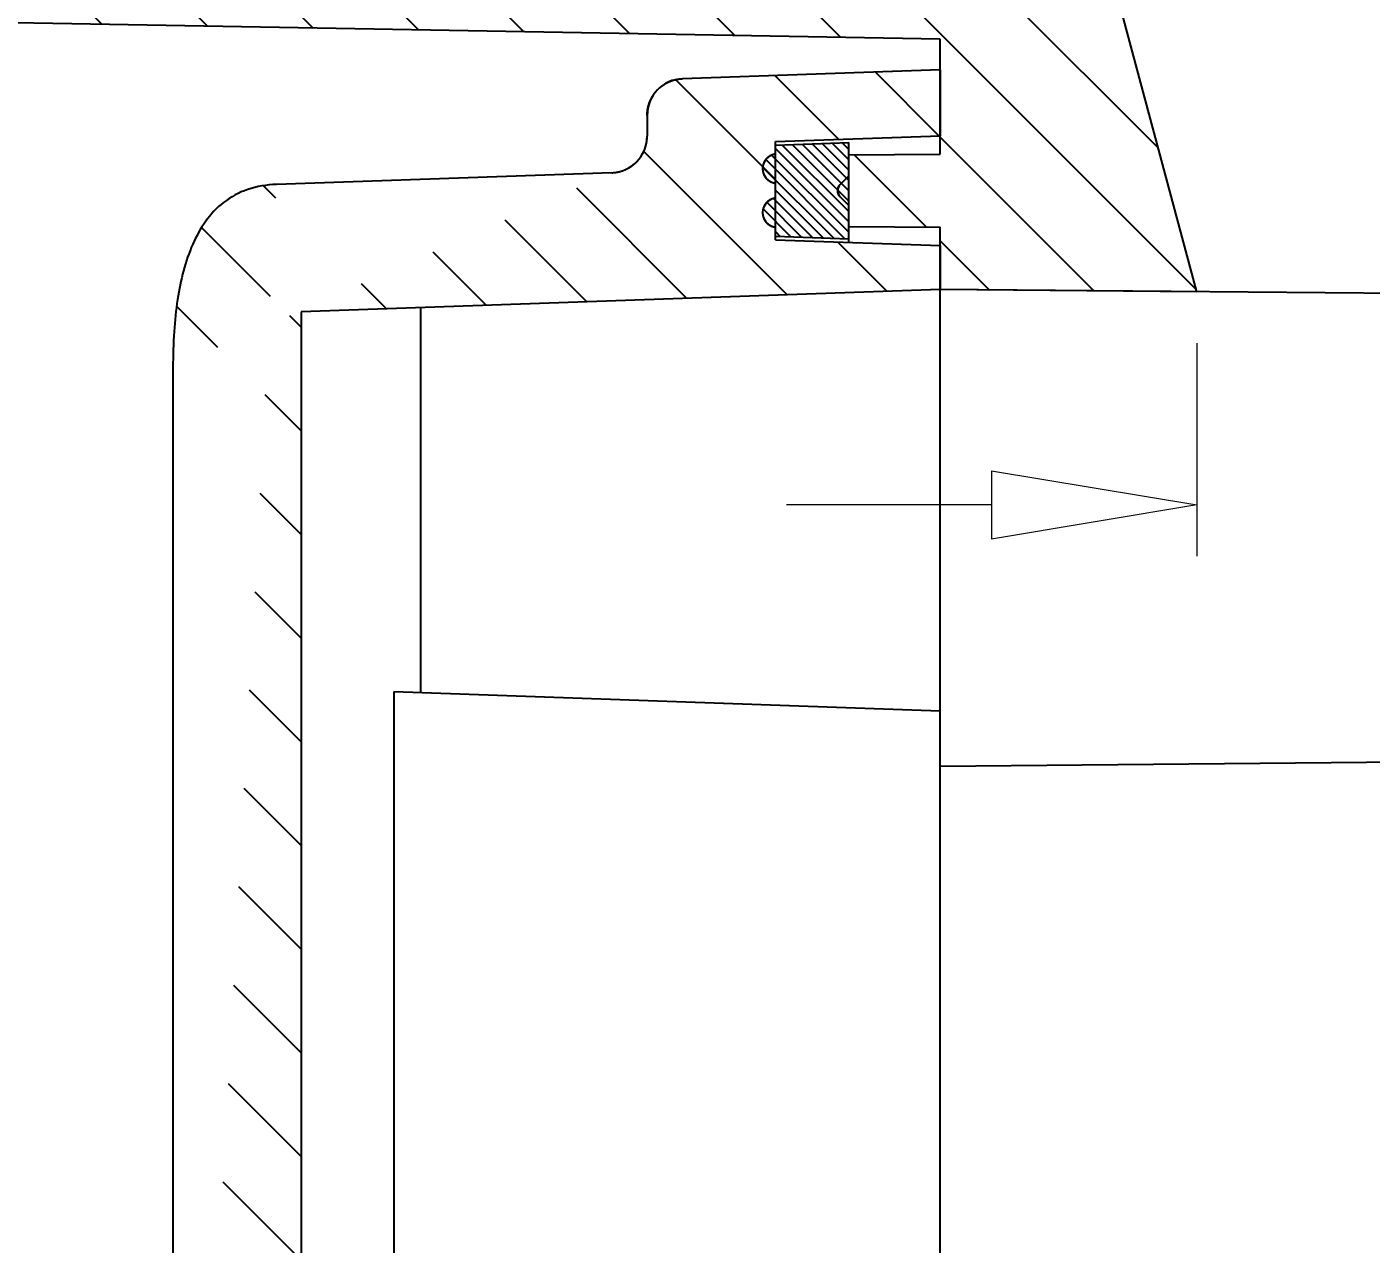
# Model space of a CAD drawing. Header units: millimetres. Extents: x -1995 to -555, y 489 to 1011.
# Drawn here: x -1620.48 to -1583.79, y 797.22 to 830.43 of the extents above; entities that cross this region are included whole.
import ezdxf

# ---------------------------------------------------------------- set-up
doc = ezdxf.new("R2010")
doc.units = ezdxf.units.MM
doc.layers.add('dim', color=82, linetype='Continuous', lineweight=9)
doc.styles.add('ROMAND', font='romand.shx', dxfattribs={"width": 0.75, "bigfont": 'gbcbig.shx'})
doc.dimstyles.new('YanXiu', dxfattribs={"dimtxt": 2.5, "dimasz": 2.2, "dimexe": 1, "dimexo": 0, "dimgap": 0.66, "dimtad": 0, "dimzin": 1, "dimdsep": 46, "dimtxsty": 'ROMAND', "dimblk": 'CLOSEDBLANK', "dimcen": 0, "dimclrd": 3, "dimclre": 3, "dimclrt": 7, "dimazin": 0, "dimtfac": 1, "dimtofl": 0, "dimtmove": 0, "dimatfit": 3, "dimldrblk": 'CLOSEDBLANK', "dimfxl": 1, "dimlwd": 5, "dimlwe": 5, "dimarcsym": 0})

# ---------------------------------------------------------------- blocks, each defined once
blk = doc.blocks.new('_ClosedBlank')
at = {"color": 0, "linetype": 'ByBlock', "lineweight": -2}
for p, q in [((-1, 0.1666666666666667), (0, 0)), ((-1, 0.1666666666666667), (-1, -0.1666666666666667)), ((0, 0), (-1, -0.1666666666666667))]:
    blk.add_line(p, q, dxfattribs=at)
blk = doc.blocks.new('*D169')
at = {"layer": 'Defpoints', "color": 0}
for p in [(-1588.54546610011, 823.2040905539466), (-1555.546722639011, 822.9161148824465), (-1588.54546610011, 817.3905359960786)]:
    blk.add_point(p, dxfattribs=at)
at = {"layer": 'dim', "color": 3, "lineweight": 5}
for p, q in [((-1588.54546610011, 821.8047905539465), (-1588.54546610011, 815.9912359960786)), ((-1555.546722639011, 821.5168148824465), (-1555.546722639011, 815.9912359960786)), ((-1594.14546610011, 817.3905359960786), (-1599.74546610011, 817.3905359960786)), ((-1549.946722639011, 817.3905359960786), (-1544.346722639011, 817.3905359960786))]:
    blk.add_line(p, q, dxfattribs=at)
at = {"layer": 'dim', "color": 3, "lineweight": 5, "xscale": 5.600000000000001, "yscale": 5.600000000000001, "zscale": 5.600000000000001}
blk.add_blockref('_ClosedBlank', (-1588.54546610011, 817.3905359960786), dxfattribs=at)
at = {"layer": 'dim', "color": 3, "lineweight": 5, "xscale": 5.600000000000001, "yscale": 5.600000000000001, "zscale": 5.600000000000001, "rotation": 180}
blk.add_blockref('_ClosedBlank', (-1555.546722639011, 817.3905359960786), dxfattribs=at)
at = {"layer": 'dim', "color": 7, "insert": (-1572.046094369561, 817.3905359960786), "char_height": 7, "attachment_point": 5, "style": 'ROMAND'}
blk.add_mtext('33.00', dxfattribs=at)

msp = doc.modelspace()

# ---------------------------------------------------------------- hatches: boundary and pattern name
at = {"linetype": 'Continuous'}
h = msp.add_hatch(dxfattribs=at)
h.set_pattern_fill('DEFAULT__12', color=2, scale=2, angle=-45, style=0, pattern_type=0)
h.set_pattern_definition([(315, (-2091.370590549211, 585.0238742783465), (1.4142135624, 1.4142135624), [])])
edge = h.paths.add_edge_path()
edge.add_line((-1551.546722639011, 765.7651895941466), (-1551.546722639011, 862.5651895941465))
edge.add_line((-1551.546722639011, 765.7651895941466), (-1558.336066806412, 765.7651895941466))
edge.add_spline(control_points=[(-1558.33606680641, 765.7651895941466), (-1559.02932112811, 765.7651895941465), (-1559.523785084411, 766.2510979707465), (-1559.535884040611, 766.9442467064466)], knot_values=[0, 0, 0, 0, 1, 1, 1, 1], weights=[1, 0.8088336328, 0.8088336328, 1], degree=3, periodic=0)
edge.add_line((-1559.535884040611, 766.9442467064466), (-1559.546722639011, 767.5651895941467))
edge.add_line((-1559.546722639011, 767.5651895941465), (-1564.046722639011, 767.5651895941465))
edge.add_line((-1564.046722639011, 770.2651895941466), (-1564.046722639011, 767.5651895941467))
edge.add_line((-1564.046722639011, 770.2651895941466), (-1564.546722639011, 770.2651895941466))
edge.add_line((-1564.546722639011, 770.2651895941466), (-1566.046722639011, 768.7651895941466))
edge.add_line((-1566.046722639011, 768.7651895941466), (-1581.046722639011, 768.7651895941466))
edge.add_line((-1582.546722639011, 770.2651895941466), (-1581.046722639011, 768.7651895941466))
edge.add_line((-1582.546722639011, 770.2651895941466), (-1583.046722639011, 770.2651895941466))
edge.add_line((-1583.046722639011, 770.2651895941466), (-1583.046722639011, 767.5651895941467))
edge.add_line((-1583.046722639011, 767.5651895941465), (-1587.546722639011, 767.5651895941465))
edge.add_line((-1587.573209869311, 766.0477371876466), (-1587.546722639011, 767.5651895941467))
edge.add_spline(control_points=[(-1587.573209869311, 766.0477371876466), (-1587.58329233281, 765.4701132412465), (-1587.995345629711, 765.0651895941464), (-1588.573057564411, 765.0651895941465)], knot_values=[0, 0, 0, 0, 1, 1, 1, 1], weights=[1, 0.8088336328, 0.8088336328, 1], degree=3, periodic=0)
edge.add_line((-1588.573057564411, 765.0651895941465), (-1595.546722639011, 765.0651895941465))
edge.add_line((-1595.546722639011, 765.0651895941465), (-1595.546722639011, 767.3651895941466))
edge.add_line((-1598.046722639011, 767.3870067636466), (-1595.546722639011, 767.3651895941466))
edge.add_line((-1598.046722639011, 767.3870067636466), (-1598.046722639011, 767.9616517085466))
edge.add_line((-1598.27349933431, 768.1884284038466), (-1598.046722639009, 767.9616517085466))
edge.add_spline(control_points=[(-1598.27349933431, 768.5419817944465), (-1598.377052724909, 768.4384284038462), (-1598.377052724909, 768.2919817944464), (-1598.27349933431, 768.1884284038466)], knot_values=[0, 0, 0, 0, 1, 1, 1, 1], weights=[1, 0.8047378541, 0.8047378541, 1], degree=3, periodic=0)
edge.add_line((-1598.046722639011, 768.7687584897466), (-1598.27349933431, 768.5419817944465))
edge.add_line((-1598.046722639011, 768.7687584897466), (-1598.046722639011, 769.3433724246465))
edge.add_line((-1598.046722639011, 769.3433724246465), (-1595.546722639011, 769.3651895941466))
edge.add_line((-1595.546722639011, 769.3651895941466), (-1595.546722639011, 771.0651895941467))
edge.add_line((-1555.546722639011, 771.4142643057465), (-1595.546722639011, 771.0651895941465))
edge.add_line((-1555.546722639011, 771.4142643057465), (-1555.546722639011, 862.5651895941465))
edge.add_line((-1551.546722639011, 862.5651895941465), (-1555.546722639011, 862.5651895941465))
edge = h.paths.add_edge_path()
edge.add_line((-1633.546722639011, 830.7651895941466), (-1633.546722639011, 833.0651895941467))
edge.add_line((-1636.046722639011, 833.0870067636465), (-1633.546722639011, 833.0651895941464))
edge.add_line((-1636.046722639011, 833.0870067636465), (-1636.046722639011, 833.6651895941466))
edge.add_line((-1636.046722639011, 833.6651895941466), (-1636.276011960911, 833.8944789160465))
edge.add_spline(control_points=[(-1636.276011960911, 833.8944789160465), (-1636.376011960912, 833.994478916046), (-1636.376011960912, 834.1359002722463), (-1636.276011960911, 834.2359002722466)], knot_values=[0, 0, 0, 0, 1, 1, 1, 1], weights=[1, 0.8047378541, 0.8047378541, 1], degree=3, periodic=0)
edge.add_line((-1636.276011960911, 834.2359002722466), (-1636.046722639011, 834.4651895941465))
edge.add_line((-1636.046722639011, 834.4651895941465), (-1636.046722639011, 835.0433724246466))
edge.add_line((-1591.821207167811, 835.4293226511465), (-1636.046722639011, 835.0433724246466))
edge.add_line((-1588.54546610011, 823.2040905539466), (-1591.821207167811, 835.4293226511465))
edge.add_line((-1588.54546610011, 823.2040905539466), (-1595.546722639011, 823.2651895941466))
edge.add_line((-1595.546722639011, 823.2651895941466), (-1595.546722639011, 824.9651895941466))
edge.add_line((-1598.046722639011, 824.9870067636466), (-1595.546722639011, 824.9651895941466))
edge.add_line((-1598.046722639011, 824.9870067636466), (-1598.046722639011, 825.5616206985466))
edge.add_line((-1598.046722639011, 825.5616206985466), (-1598.27349933431, 825.7883973938466))
edge.add_spline(control_points=[(-1598.27349933431, 825.7883973938466), (-1598.377052724909, 825.8919507844465), (-1598.377052724909, 826.0383973938464), (-1598.27349933431, 826.1419507844465)], knot_values=[0, 0, 0, 0, 1, 1, 1, 1], weights=[1, 0.8047378541, 0.8047378541, 1], degree=3, periodic=0)
edge.add_line((-1598.27349933431, 826.1419507844465), (-1598.046722639009, 826.3687274797466))
edge.add_line((-1598.046722639011, 826.3687274797466), (-1598.046722639011, 826.9433724246466))
edge.add_line((-1598.046722639011, 826.9433724246466), (-1595.546722639011, 826.9651895941465))
edge.add_line((-1595.546722639011, 826.9651895941465), (-1595.546722639011, 830.1018971268466))
edge.add_line((-1595.546722639011, 830.1018971268466), (-1633.546722639011, 830.7651895941465))
edge = h.paths.add_edge_path()
edge.add_line((-1551.546722639011, 862.5651895941465), (-1555.546722639011, 862.5651895941465))
edge.add_line((-1551.546722639011, 862.5651895941465), (-1555.546722639011, 862.5651895941465))
edge = h.paths.add_edge_path()
edge.add_line((-1551.546722639011, 957.5651895941465), (-1551.546722639011, 933.1651895941466))
edge.add_line((-1551.546722639011, 933.1651895941466), (-1551.046722639011, 933.1651895941466))
edge.add_line((-1549.546722639011, 930.5671133827466), (-1551.046722639011, 933.1651895941466))
edge.add_line((-1549.546722639011, 929.3651895941466), (-1549.546722639011, 930.5671133827466))
edge.add_line((-1551.546722639011, 929.3651895941466), (-1549.546722639011, 929.3651895941466))
edge.add_line((-1551.546722639011, 929.3651895941466), (-1551.546722639011, 862.5651895941467))
edge.add_line((-1551.546722639011, 862.5651895941465), (-1555.546722639011, 862.5651895941465))
edge.add_line((-1555.546722639011, 890.3959273598466), (-1555.546722639011, 862.5651895941467))
edge.add_line((-1555.546722639011, 890.3959273598466), (-1563.546722639011, 890.8151895941467))
edge.add_line((-1563.546722639011, 893.3151895941465), (-1563.546722639011, 890.8151895941465))
edge.add_line((-1554.546722639011, 893.3937314042466), (-1563.546722639011, 893.3151895941467))
edge.add_line((-1554.546722639011, 895.7366477840466), (-1554.546722639011, 893.3937314042466))
edge.add_line((-1554.546722639011, 895.7366477840466), (-1563.546722639011, 895.8151895941465))
edge.add_line((-1563.546722639011, 898.3151895941465), (-1563.546722639011, 895.8151895941465))
edge.add_line((-1555.546722639011, 898.7344518283467), (-1563.546722639011, 898.3151895941467))
edge.add_line((-1555.546722639011, 940.3959273598466), (-1555.546722639011, 898.7344518283467))
edge.add_line((-1555.546722639011, 940.3959273598466), (-1563.546722639011, 940.8151895941467))
edge.add_line((-1563.546722639011, 943.3151895941465), (-1563.546722639011, 940.8151895941465))
edge.add_line((-1554.546722639011, 943.3937314042466), (-1563.546722639011, 943.3151895941467))
edge.add_line((-1554.546722639011, 945.7366477840466), (-1554.546722639011, 943.3937314042466))
edge.add_line((-1554.546722639011, 945.7366477840466), (-1563.546722639011, 945.8151895941465))
edge.add_line((-1563.546722639011, 948.3151895941465), (-1563.546722639011, 945.8151895941465))
edge.add_line((-1555.546722639011, 948.7344518283466), (-1563.546722639011, 948.3151895941465))
edge.add_line((-1555.546722639011, 953.3844939064466), (-1555.546722639011, 948.7344518283464))
edge.add_line((-1555.546722639011, 953.3844939064466), (-1633.546722639011, 954.0651895941464))
edge.add_line((-1633.546722639011, 955.7651895941466), (-1633.546722639011, 954.0651895941465))
edge.add_line((-1636.046722639011, 955.7870067636466), (-1633.546722639011, 955.7651895941466))
edge.add_line((-1636.046722639011, 956.3651895941466), (-1636.046722639011, 955.7870067636466))
edge.add_line((-1636.276011960911, 956.5944789160466), (-1636.046722639011, 956.3651895941466))
edge.add_spline(control_points=[(-1636.276011960911, 956.9359002722465), (-1636.376011960912, 956.8359002722465), (-1636.376011960912, 956.694478916046), (-1636.276011960911, 956.5944789160466)], knot_values=[0, 0, 0, 0, 1, 1, 1, 1], weights=[1, 0.8047378541, 0.8047378541, 1], degree=3, periodic=0)
edge.add_line((-1636.046722639011, 957.1651895941466), (-1636.276011960911, 956.9359002722465))
edge.add_line((-1636.046722639011, 957.7433724246466), (-1636.046722639011, 957.1651895941466))
edge.add_line((-1636.046722639011, 957.7433724246466), (-1633.546722639011, 957.7651895941466))
edge.add_line((-1633.546722639011, 960.0651895941465), (-1633.546722639011, 957.7651895941466))
edge.add_line((-1633.546722639011, 960.0651895941465), (-1626.573057564411, 960.0651895941465))
edge.add_spline(control_points=[(-1625.573209869311, 959.0826420005466), (-1625.58329233281, 959.6602659469464), (-1625.995345629711, 960.0651895941465), (-1626.573057564411, 960.0651895941465)], knot_values=[0, 0, 0, 0, 1, 1, 1, 1], weights=[1, 0.8088336328, 0.8088336328, 1], degree=3, periodic=0)
edge.add_line((-1625.573209869311, 959.0826420005466), (-1625.546722639011, 957.5651895941465))
edge.add_line((-1551.546722639011, 957.5651895941465), (-1625.546722639011, 957.5651895941465))
h = msp.add_hatch(dxfattribs=at)
h.set_pattern_fill('DEFAULT__13', color=2, scale=2, angle=135, style=0, pattern_type=0)
h.set_pattern_definition([(135, (-2094.19901767401, 582.1954471535466), (-1.4142135624, -1.4142135624), [])])
edge = h.paths.add_edge_path()
edge.add_line((-1595.546722639011, 829.2651895941466), (-1595.546722639011, 827.4652086333466))
edge.add_line((-1600.046722639011, 827.3080651706466), (-1595.546722639011, 827.4652086333466))
edge.add_line((-1600.046722639011, 824.6223140176465), (-1600.046722639011, 827.3080651706466))
edge.add_line((-1600.046722639011, 824.6223140176465), (-1595.546722639011, 824.4651705549466))
edge.add_line((-1595.546722639011, 824.4651705549466), (-1595.546722639011, 823.2651895941465))
edge.add_line((-1595.546722639011, 823.2651895941466), (-1612.99066408091, 822.6560337360465))
edge.add_line((-1612.99066408091, 822.6560337360465), (-1612.99066408091, 771.6743454522466))
edge.add_line((-1595.546722639011, 771.0651895941465), (-1612.99066408091, 771.6743454522466))
edge.add_line((-1595.546722639011, 771.0651895941465), (-1595.546722639011, 769.8652086333466))
edge.add_line((-1600.046722639011, 769.7080651706466), (-1595.546722639011, 769.8652086333466))
edge.add_line((-1600.046722639011, 767.0223140176465), (-1600.046722639011, 769.7080651706466))
edge.add_line((-1600.046722639011, 767.0223140176465), (-1595.546722639011, 766.8651705549465))
edge.add_line((-1595.546722639011, 766.8651705549466), (-1595.546722639011, 765.0651895941467))
edge.add_line((-1595.546722639011, 765.0651895941465), (-1602.581622135712, 765.3108536978466))
edge.add_spline(control_points=[(-1603.546722639011, 766.3102445248466), (-1603.546722639011, 765.7405441261467), (-1603.150975488411, 765.330735955047), (-1602.58162213571, 765.3108536978466)], knot_values=[0, 0, 0, 0, 1, 1, 1, 1], weights=[1, 0.8128932002, 0.8128932002, 1], degree=3, periodic=0)
edge.add_line((-1603.546722639011, 766.8767335702466), (-1603.546722639011, 766.3102445248467))
edge.add_spline(control_points=[(-1604.51182314231, 767.8761243972466), (-1603.942469789611, 767.856242140047), (-1603.546722639011, 767.446433968947), (-1603.546722639011, 766.8767335702466)], knot_values=[0, 0, 0, 0, 1, 1, 1, 1], weights=[1, 0.8128932002, 0.8128932002, 1], degree=3, periodic=0)
edge.add_line((-1604.51182314231, 767.8761243972466), (-1613.66517431261, 768.1957664635465))
edge.add_spline(control_points=[(-1616.49077279951, 773.1927272861466), (-1616.49077279951, 772.8473786716465), (-1616.469617390211, 772.1917019398466), (-1616.37524834741, 771.3208195270465), (-1616.21598362301, 770.5398562157466), (-1615.96875468971, 769.8131520731466), (-1615.618879736211, 769.1832205449466), (-1615.138238724811, 768.6615546255466), (-1614.46927564111, 768.2950768618466), (-1613.948502650811, 768.2056605071466), (-1613.66517431261, 768.1957664635465)], knot_values=[0, 0, 0, 0, 0.125, 0.25, 0.375, 0.5, 0.625, 0.75, 0.875, 1, 1, 1, 1], degree=3, periodic=0)
edge.add_line((-1616.49077609271, 821.1376518842466), (-1616.49077609271, 773.1927272861466))
edge.add_spline(control_points=[(-1613.665174785611, 826.1346127082466), (-1613.94850874541, 826.1247184683466), (-1614.469290114111, 826.0352987582465), (-1615.13825589221, 825.6688119581465), (-1615.61889428481, 825.1471386962465), (-1615.96876371181, 824.5172065682466), (-1616.21598862781, 823.7905051529466), (-1616.375251015611, 823.0095440746466), (-1616.469618233511, 822.1386684277466), (-1616.490773273811, 821.4829972775466), (-1616.490773273811, 821.1376518842466)], knot_values=[0, 0, 0, 0, 0.125, 0.25, 0.375, 0.5, 0.625, 0.75, 0.875, 1, 1, 1, 1], degree=3, periodic=0)
edge.add_line((-1604.51182314231, 826.4542547910465), (-1613.665174785611, 826.1346127082466))
edge.add_spline(control_points=[(-1604.51182314231, 826.4542547910465), (-1603.942469789611, 826.4741370482466), (-1603.546722639011, 826.8839452193466), (-1603.546722639011, 827.4536456180466)], knot_values=[0, 0, 0, 0, 1, 1, 1, 1], weights=[1, 0.8128932002, 0.8128932002, 1], degree=3, periodic=0)
edge.add_line((-1603.546722639011, 828.0201346633467), (-1603.546722639011, 827.4536456180467))
edge.add_spline(control_points=[(-1603.546722639011, 828.0201346633467), (-1603.546722639011, 828.5898350621467), (-1603.150975488411, 828.9996432332466), (-1602.58162213571, 829.0195254904465)], knot_values=[0, 0, 0, 0, 1, 1, 1, 1], weights=[1, 0.8128932002, 0.8128932002, 1], degree=3, periodic=0)
edge.add_line((-1595.546722639011, 829.2651895941466), (-1602.581622135712, 829.0195254904465))
h = msp.add_hatch(dxfattribs=at)
h.set_pattern_fill('DEFAULT__10', color=2, scale=0.2, angle=-45, style=0, pattern_type=0)
h.set_pattern_definition([(315, (-2092.643382755411, 583.7510820721466), (0.1414213562, 0.1414213562), [])])
edge = h.paths.add_edge_path()
edge.add_spline(control_points=[(-1600.046722639011, 826.9620522907466), (-1600.67672263901, 826.8826797514463), (-1600.67672263901, 826.2476994368466), (-1600.046722639011, 826.1683268974466)], knot_values=[0, 0, 0, 0, 1, 1, 1, 1], weights=[1, 0.4166666667, 0.4166666667, 1], degree=3, periodic=0)
edge.add_line((-1600.046722639011, 826.9620522907466), (-1600.046722639011, 827.2080042161465))
edge.add_line((-1600.046722639011, 827.2080042161466), (-1598.046722639011, 827.2778457551466))
edge.add_line((-1598.046722639011, 824.6525334330465), (-1598.046722639011, 827.2778457551465))
edge.add_line((-1600.046722639011, 824.7223749720466), (-1598.046722639011, 824.6525334330465))
edge.add_line((-1600.046722639011, 824.7223749720466), (-1600.046722639011, 824.9683268974466))
edge.add_spline(control_points=[(-1600.046722639011, 825.7620522907466), (-1600.67672263901, 825.6826797514462), (-1600.67672263901, 825.0476994368466), (-1600.046722639011, 824.9683268974466)], knot_values=[0, 0, 0, 0, 1, 1, 1, 1], weights=[1, 0.4166666667, 0.4166666667, 1], degree=3, periodic=0)
edge.add_line((-1600.046722639011, 825.7620522907466), (-1600.046722639011, 826.1683268974466))
edge = h.paths.add_edge_path()
edge.add_line((-1598.046722639011, 767.0525334330466), (-1598.046722639011, 769.6778457551466))
edge.add_line((-1600.046722639011, 767.1223749720466), (-1598.046722639011, 767.0525334330466))
edge.add_line((-1600.046722639011, 767.1223749720466), (-1600.046722639011, 767.3683268974467))
edge.add_spline(control_points=[(-1600.046722639011, 767.3683268974467), (-1600.67672263901, 767.4476994368465), (-1600.67672263901, 768.0826797514463), (-1600.046722639011, 768.1620522907466)], knot_values=[0, 0, 0, 0, 1, 1, 1, 1], weights=[1, 0.4166666667, 0.4166666667, 1], degree=3, periodic=0)
edge.add_line((-1600.046722639011, 768.1620522907466), (-1600.046722639011, 768.5683268974466))
edge.add_spline(control_points=[(-1600.046722639011, 768.5683268974466), (-1600.67672263901, 768.6476994368466), (-1600.67672263901, 769.2826797514464), (-1600.046722639011, 769.3620522907465)], knot_values=[0, 0, 0, 0, 1, 1, 1, 1], weights=[1, 0.4166666667, 0.4166666667, 1], degree=3, periodic=0)
edge.add_line((-1600.046722639011, 769.3620522907465), (-1600.046722639011, 769.6080042161466))
edge.add_line((-1600.046722639011, 769.6080042161466), (-1598.046722639011, 769.6778457551466))

# ---------------------------------------------------------------- linework, layer by layer
at = {"color": 7, "linetype": 'Continuous'}
for p, q in [((-1588.54546610011, 823.2040905539466), (-1591.821207167811, 835.4293226511465)), ((-1588.54546610011, 823.2040905539466), (-1591.821207167811, 835.4293226511465)), ((-1595.546722639011, 830.1018971268466), (-1633.546722639011, 830.7651895941466)), ((-1595.546722639011, 830.1018971268466), (-1633.546722639011, 830.7651895941466)), ((-1595.546722639011, 826.9651895941465), (-1595.546722639011, 830.1018971268466)), ((-1595.546722639011, 826.9651895941465), (-1595.546722639011, 830.1018971268466)), ((-1595.546722639011, 829.2651895941466), (-1602.58162213571, 829.0195254904465)), ((-1595.546722639011, 829.2651895941466), (-1602.58162213571, 829.0195254904465)), ((-1595.546722639011, 829.2651895941466), (-1595.546722639011, 827.4652086333466)), ((-1603.546722639011, 828.0201346633467), (-1603.546722639011, 827.4536456180466)), ((-1603.546722639011, 828.0201346633467), (-1603.546722639011, 827.4536456180466)), ((-1600.046722639011, 827.3080651706466), (-1595.546722639011, 827.4652086333466)), ((-1600.046722639011, 827.3080651706466), (-1595.546722639011, 827.4652086333466)), ((-1600.046722639011, 824.6223140176465), (-1600.046722639011, 827.3080651706466)), ((-1600.046722639011, 824.6223140176465), (-1600.046722639011, 827.3080651706466)), ((-1600.046722639011, 827.2080042161466), (-1598.046722639011, 827.2778457551466)), ((-1600.046722639011, 827.2080042161466), (-1598.046722639011, 827.2778457551466)), ((-1600.046722639011, 826.9620522907466), (-1600.046722639011, 827.2080042161466)), ((-1598.046722639011, 824.6525334330465), (-1598.046722639011, 827.2778457551466)), ((-1598.046722639011, 824.5524724786466), (-1598.046722639011, 827.2778457551466)), ((-1598.046722639011, 826.9433724246466), (-1595.546722639011, 826.9651895941465)), ((-1598.046722639011, 826.9433724246466), (-1595.546722639011, 826.9651895941465)), ((-1598.046722639011, 826.3687274797466), (-1598.046722639011, 826.9433724246466)), ((-1604.51182314231, 826.4542547910465), (-1613.665174785611, 826.1346127082466)), ((-1604.51182314231, 826.4542547910465), (-1613.665174785611, 826.1346127082466)), ((-1598.27349933431, 826.1419507844465), (-1598.046722639011, 826.3687274797466)), ((-1598.27349933431, 826.1419507844465), (-1598.046722639011, 826.3687274797466)), ((-1600.046722639011, 825.7620522907466), (-1600.046722639011, 826.1683268974466)), ((-1598.046722639011, 825.5616206985466), (-1598.27349933431, 825.7883973938466)), ((-1598.046722639011, 825.5616206985466), (-1598.27349933431, 825.7883973938466)), ((-1598.046722639011, 824.9870067636466), (-1598.046722639011, 825.5616206985466)), ((-1600.046722639011, 824.7223749720466), (-1600.046722639011, 824.9683268974466)), ((-1598.046722639011, 824.9870067636466), (-1595.546722639011, 824.9651895941465)), ((-1598.046722639011, 824.9870067636466), (-1595.546722639011, 824.9651895941465)), ((-1595.546722639011, 823.2651895941466), (-1595.546722639011, 824.9651895941465)), ((-1595.546722639011, 769.3651895941466), (-1595.546722639011, 824.9651895941465)), ((-1600.046722639011, 824.7223749720466), (-1598.046722639011, 824.6525334330465)), ((-1600.046722639011, 824.7223749720466), (-1598.046722639011, 824.6525334330465)), ((-1600.046722639011, 824.6223140176465), (-1595.546722639011, 824.4651705549466)), ((-1600.046722639011, 824.6223140176465), (-1595.546722639011, 824.4651705549466)), ((-1595.546722639011, 824.4651705549466), (-1595.546722639011, 823.2651895941466)), ((-1595.546722639011, 823.2651895941466), (-1612.99066408091, 822.6560337360465)), ((-1595.546722639011, 823.2651895941466), (-1612.99066408091, 822.6560337360465)), ((-1588.54546610011, 823.2040905539466), (-1595.546722639011, 823.2651895941466)), ((-1555.546722639011, 822.9161148824465), (-1595.546722639011, 823.2651895941466)), ((-1612.99066408091, 822.6560337360465), (-1612.99066408091, 771.6743454522466)), ((-1612.99066408091, 822.6560337360465), (-1612.99066408091, 771.6743454522466)), ((-1609.738134334611, 822.7696145775466), (-1609.738134334611, 812.2607646107466)), ((-1616.49077609271, 821.1376518842466), (-1616.49077609271, 773.1927272861466)), ((-1616.49077609271, 821.1376518842466), (-1616.49077609271, 773.1927272861466)), ((-1595.546722639011, 811.7651895941466), (-1610.46472773701, 812.2861378114466)), ((-1610.46472773701, 812.2861378114466), (-1610.46472773701, 782.0442413768466)), ((-1595.546722639011, 810.2651895941466), (-1563.546722639011, 810.5444493634466))]:
    msp.add_line(p, q, dxfattribs=at)
for centre, radius, start, end in [((-1602.546722639011, 828.0201346633467), 1, 92.00000000000371, 180), ((-1604.546722639011, 827.4536456180466), 1, 272.0000000000038, 0), ((-1599.99672263901, 826.5651895941465), 0.4, 97.18075578145854, 262.8192442185414), ((-1598.09672263901, 825.9651740891466), 0.25, 135.0000000000092, 224.9999999999908), ((-1599.99672263901, 825.3651895941466), 0.4, 97.18075578145854, 262.8192442185414)]:
    msp.add_arc(centre, radius, start, end, dxfattribs=at)
for points, start_tangent, end_tangent in [([(-1603.546722639011, 828.0201346633467), (-1603.54666347651, 828.0310122301465), (-1603.546484966811, 828.0419357624467), (-1603.546185593711, 828.0529035839465), (-1603.545763865511, 828.0639139705465), (-1603.54521831631, 828.0749651511466), (-1603.544547507811, 828.0860553072466), (-1603.54375003051, 828.0971825737465), (-1603.542824506111, 828.1083450391466), (-1603.541769588011, 828.1195407457466), (-1603.540583964011, 828.1307676904466), (-1603.53926635711, 828.1420238250466), (-1603.537815527509, 828.1533070570466), (-1603.53623027421, 828.1646152498465), (-1603.53450943661, 828.1759462241466), (-1603.532651896011, 828.1872977581465), (-1603.530656577111, 828.1986675887465), (-1603.52852245001, 828.2100534121465), (-1603.52624853131, 828.2214528850466), (-1603.52383388581, 828.2328636256466), (-1603.521277628211, 828.2442832146465), (-1603.518578924311, 828.2557091966465), (-1603.51573699271, 828.2671390809465), (-1603.51275110611, 828.2785703433466), (-1603.50962059291, 828.2900004271465), (-1603.506344838111, 828.3014267444465), (-1603.502923285511, 828.3128466783467), (-1603.49935543781, 828.3242575835466), (-1603.495640859211, 828.3356567884466), (-1603.49177917531, 828.3470415970465), (-1603.48777007511, 828.3584092899466), (-1603.483613312011, 828.3697571266466), (-1603.47930870441, 828.3810823473466), (-1603.47485613711, 828.3923821746466), (-1603.470255562111, 828.4036538154465), (-1603.46550699931, 828.4148944629466), (-1603.460610537511, 828.4261012987465), (-1603.45556633501, 828.4372714949466), (-1603.450374620411, 828.4484022159465), (-1603.445035692811, 828.4594906208466), (-1603.439549922909, 828.4705338654466), (-1603.43391775261, 828.4815291045466), (-1603.42813969631, 828.4924734942466), (-1603.422216340311, 828.5033641936466), (-1603.41614834361, 828.5141983680466), (-1603.40993643751, 828.5249731901465), (-1603.403581426011, 828.5356858432466), (-1603.397084185611, 828.5463335231466), (-1603.39044566511, 828.5569134402466), (-1603.38366688521, 828.5674228222466), (-1603.376748938511, 828.5778589162466), (-1603.369692988811, 828.5882189910466), (-1603.36250027081, 828.5985003396465), (-1603.355172089211, 828.6087002811466), (-1603.347709818509, 828.6188161632466), (-1603.340114901511, 828.6288453645466), (-1603.33238884931, 828.6387852965465), (-1603.32453323971, 828.6486334059466), (-1603.316549716311, 828.6583871769466), (-1603.308439987611, 828.6680441330466), (-1603.300205825711, 828.6776018392466), (-1603.291849064911, 828.6870579043466), (-1603.283371600711, 828.6964099824465), (-1603.274775387911, 828.7056557752466), (-1603.266062439311, 828.7147930338466), (-1603.257234824409, 828.7238195604466), (-1603.248294667411, 828.7327332102466), (-1603.23924414561, 828.7415318929466), (-1603.230085487709, 828.7502135749467), (-1603.220820971811, 828.7587762799466), (-1603.211452923911, 828.7672180913466), (-1603.20198371561, 828.7755371530466), (-1603.19241576221, 828.7837316713466), (-1603.182751520711, 828.7917999157465), (-1603.17299348771, 828.7997402200466), (-1603.16314419741, 828.8075509842466), (-1603.15320621931, 828.8152306744465), (-1603.14318215611, 828.8227778247466), (-1603.133074641411, 828.8301910375466), (-1603.12288633761, 828.8374689844466), (-1603.11261993371, 828.8446104070466), (-1603.10227814261, 828.8516141173466), (-1603.091863699511, 828.8584789984466), (-1603.08137935891, 828.8652040048465), (-1603.07082789291, 828.8717881626466), (-1603.06021208851, 828.8782305702466), (-1603.04953474541, 828.8845303977466), (-1603.038798674111, 828.8906868879466), (-1603.028006692911, 828.8966993555466), (-1603.01716162611, 828.9025671873466), (-1603.00626630181, 828.9082898423466), (-1602.99532354961, 828.9138668508466), (-1602.98433619811, 828.9192978147466), (-1602.97330707331, 828.9245824067466), (-1602.96223899571, 828.9297203697465), (-1602.951134779111, 828.9347115168466), (-1602.939997227711, 828.9395557300465), (-1602.92882913471, 828.9442529599467), (-1602.91763327971, 828.9488032246466), (-1602.906412427211, 828.9532066092465), (-1602.89516932481, 828.9574632648466), (-1602.883906700909, 828.9615734072465), (-1602.872627263011, 828.9655373162466), (-1602.861333696311, 828.9693553345465), (-1602.85002866171, 828.9730278665465), (-1602.838714794309, 828.9765553769465), (-1602.82739470141, 828.9799383898466), (-1602.816070961811, 828.9831774874466), (-1602.80474612371, 828.9862733083467), (-1602.79342270321, 828.9892265466466), (-1602.782103183711, 828.9920379503466), (-1602.770790013611, 828.9947083197466), (-1602.759485606211, 828.9972385062465), (-1602.74819233741, 828.9996294110465), (-1602.736912545711, 829.0018819829465), (-1602.72564853021, 829.0039972175466), (-1602.71440255061, 829.0059761553466), (-1602.70317682531, 829.0078198802466), (-1602.69197353141, 829.0095295179466), (-1602.68079480361, 829.0111062344465), (-1602.669642733211, 829.0125512344466), (-1602.65851936801, 829.0138657594466), (-1602.647426711511, 829.0150510869465), (-1602.636366722111, 829.0161085276466), (-1602.62534131301, 829.0170394251465), (-1602.61435235171, 829.0178451534466), (-1602.60340165951, 829.0185271155466), (-1602.592491011411, 829.0190867423465), (-1602.58162213571, 829.0195254904465)], (0, 1), (0.9993908270195597, 0.03489949668921285)), ([(-1604.51182314231, 826.4542547910465), (-1604.500954266611, 826.4546935390466), (-1604.49004361851, 826.4552531658466), (-1604.47909292631, 826.4559351279465), (-1604.46810396501, 826.4567408562466), (-1604.457078555911, 826.4576717537466), (-1604.446018566511, 826.4587291945465), (-1604.43492591001, 826.4599145219465), (-1604.423802544809, 826.4612290470466), (-1604.41265047441, 826.4626740469465), (-1604.40147174651, 826.4642507634466), (-1604.39026845271, 826.4659604011466), (-1604.37904272741, 826.4678041260465), (-1604.36779674771, 826.4697830639466), (-1604.356532732311, 826.4718982985465), (-1604.34525294061, 826.4741508704466), (-1604.33395967181, 826.4765417751465), (-1604.322655264311, 826.4790719617466), (-1604.311342094311, 826.4817423310466), (-1604.30002257471, 826.4845537347466), (-1604.28869915431, 826.4875069730466), (-1604.27737431611, 826.4906027939466), (-1604.26605057661, 826.4938418915466), (-1604.254730483711, 826.4972249045466), (-1604.24341661621, 826.5007524149466), (-1604.232111581709, 826.5044249468466), (-1604.220818015011, 826.5082429651466), (-1604.209538577111, 826.5122068742467), (-1604.19827595311, 826.5163170165466), (-1604.187032850711, 826.5205736721466), (-1604.175811998311, 826.5249770568466), (-1604.16461614331, 826.5295273215465), (-1604.15344805021, 826.5342245513466), (-1604.142310498911, 826.5390687645465), (-1604.13120628231, 826.5440599116466), (-1604.12013820471, 826.5491978747466), (-1604.10910907981, 826.5544824666465), (-1604.098121728411, 826.5599134305465), (-1604.08717897611, 826.5654904390466), (-1604.076283651911, 826.5712130940466), (-1604.065438585111, 826.5770809259466), (-1604.054646603911, 826.5830933934466), (-1604.04391053251, 826.5892498836465), (-1604.033233189511, 826.5955497112466), (-1604.022617385111, 826.6019921187466), (-1604.01206591911, 826.6085762765466), (-1604.001581578511, 826.6153012829466), (-1603.99116713541, 826.6221661640466), (-1603.980825344311, 826.6291698743466), (-1603.97055894041, 826.6363112969466), (-1603.96037063661, 826.6435892438466), (-1603.95026312191, 826.6510024566466), (-1603.94023905871, 826.6585496069465), (-1603.93030108061, 826.6662292972466), (-1603.92045179031, 826.6740400613465), (-1603.91069375731, 826.6819803657465), (-1603.90102951581, 826.6900486100466), (-1603.89146156231, 826.6982431283466), (-1603.88199235401, 826.7065621901465), (-1603.872624306211, 826.7150040015466), (-1603.863359790311, 826.7235667065465), (-1603.854201132411, 826.7322483884466), (-1603.845150610609, 826.7410470712466), (-1603.836210453511, 826.7499607210466), (-1603.827382838711, 826.7589872475465), (-1603.818669890111, 826.7681245061466), (-1603.810073677311, 826.7773702989466), (-1603.801596213011, 826.7867223770465), (-1603.79323945231, 826.7961784421466), (-1603.78500529041, 826.8057361483466), (-1603.776895561711, 826.8153931044466), (-1603.76891203831, 826.8251468754465), (-1603.761056428611, 826.8349949848466), (-1603.753330376411, 826.8449349168466), (-1603.745735459511, 826.8549641181467), (-1603.738273188811, 826.8650800002465), (-1603.730945007211, 826.8752799417466), (-1603.723752289211, 826.8855612903466), (-1603.716696339511, 826.8959213652465), (-1603.70977839281, 826.9063574592466), (-1603.70299961291, 826.9168668412466), (-1603.696361092409, 826.9274467582466), (-1603.68986385201, 826.9380944381465), (-1603.683508840511, 826.9488070912465), (-1603.67729693441, 826.9595819134465), (-1603.671228937711, 826.9704160877466), (-1603.665305581711, 826.9813067872466), (-1603.65952752541, 826.9922511768466), (-1603.653895355111, 827.0032464160465), (-1603.648409585211, 827.0142896606466), (-1603.643070657611, 827.0253780655465), (-1603.63787894301, 827.0365087865466), (-1603.63283474051, 827.0476789826465), (-1603.62793827871, 827.0588858185465), (-1603.62318971591, 827.0701264660465), (-1603.61858914091, 827.0813981067466), (-1603.61413657361, 827.0926979340466), (-1603.609831966011, 827.1040231547465), (-1603.60567520291, 827.1153709915466), (-1603.601666102711, 827.1267386844465), (-1603.59780441881, 827.1381234929465), (-1603.59408984011, 827.1495226979466), (-1603.590521992511, 827.1609336030466), (-1603.58710043981, 827.1723535369465), (-1603.58382468511, 827.1837798543465), (-1603.58069417191, 827.1952099380466), (-1603.57770828531, 827.2066412004466), (-1603.57486635371, 827.2180710847466), (-1603.57216764981, 827.2294970667466), (-1603.56961139221, 827.2409166557466), (-1603.567196746711, 827.2523273963466), (-1603.56492282801, 827.2637268692466), (-1603.56278870091, 827.2751126926465), (-1603.560793382011, 827.2864825232466), (-1603.55893584141, 827.2978340572465), (-1603.557215003811, 827.3091650315466), (-1603.555629750511, 827.3204732244466), (-1603.55417892091, 827.3317564563466), (-1603.55286131401, 827.3430125909466), (-1603.55167569001, 827.3542395356466), (-1603.550620771911, 827.3654352423466), (-1603.54969524741, 827.3765977076466), (-1603.548897770211, 827.3877249741465), (-1603.54822696171, 827.3988151303465), (-1603.54768141251, 827.4098663108466), (-1603.547259684311, 827.4208766975465), (-1603.54696031121, 827.4318445189466), (-1603.54678180151, 827.4427680513465), (-1603.546722639011, 827.4536456180466)], (0.9993908270195597, 0.03489949668921285), (0, 1)), ([(-1600.046722639011, 826.9620522907466), (-1600.052910861211, 826.9612235367466), (-1600.059170108111, 826.9602849162466), (-1600.065499164611, 826.9592324719465), (-1600.07189665291, 826.9580621786465), (-1600.07836102481, 826.9567699485466), (-1600.08489055271, 826.9553516361466), (-1600.091483321511, 826.9538030435466), (-1600.09813722011, 826.9521199273465), (-1600.104849932711, 826.9502980052466), (-1600.111618930611, 826.9483329643466), (-1600.118441463611, 826.9462204691465), (-1600.12531455181, 826.9439561712466), (-1600.13223497761, 826.9415357194466), (-1600.139199277911, 826.9389547708465), (-1600.14620373681, 826.9362090025465), (-1600.15324437811, 826.9332941243466), (-1600.156776952011, 826.9317719408466), (-1600.16031695931, 826.9302058928465), (-1600.16386382721, 826.9285954598465), (-1600.16741696521, 826.9269401255466), (-1600.170975765511, 826.9252393794466), (-1600.17453960251, 826.9234927164466), (-1600.17810783291, 826.9216996380466), (-1600.18167979551, 826.9198596524466), (-1600.18525481091, 826.9179722753465), (-1600.188832181811, 826.9160370304465), (-1600.19241119281, 826.9140534499466), (-1600.19599111011, 826.9120210754465), (-1600.19957118181, 826.9099394580466), (-1600.203150637611, 826.9078081595466), (-1600.20672868921, 826.9056267526465), (-1600.210304529811, 826.9033948216465), (-1600.21387733471, 826.9011119633466), (-1600.21744626091, 826.8987777874465), (-1600.22101044751, 826.8963919174466), (-1600.22456901561, 826.8939539910466), (-1600.22812106861, 826.8914636611466), (-1600.231665692411, 826.8889205961466), (-1600.23520195531, 826.8863244812466), (-1600.23872890861, 826.8836750184466), (-1600.24224558651, 826.8809719277466), (-1600.24575100671, 826.8782149478466), (-1600.24924417031, 826.8754038365466), (-1600.25272406261, 826.8725383717466), (-1600.256189653011, 826.8696183520466), (-1600.259639895711, 826.8666435974466), (-1600.263073730011, 826.8636139501466), (-1600.26649008091, 826.8605292753466), (-1600.26988785911, 826.8573894615465), (-1600.27326596221, 826.8541944217466), (-1600.27662327471, 826.8509440938466), (-1600.27995866901, 826.8476384413466), (-1600.283271005611, 826.8442774540466), (-1600.28655913401, 826.8408611489466), (-1600.289821893411, 826.8373895703465), (-1600.29305811311, 826.8338627911465), (-1600.296266613711, 826.8302809127466), (-1600.29944620751, 826.8266440663466), (-1600.302595699511, 826.8229524131466), (-1600.30571388821, 826.8192061446466), (-1600.308799566211, 826.8154054838466), (-1600.311851521811, 826.8115506851466), (-1600.314868539211, 826.8076420352465), (-1600.31784939961, 826.8036798531466), (-1600.32079288251, 826.7996644910465), (-1600.32369776661, 826.7955963343466), (-1600.32656283051, 826.7914758023466), (-1600.329386854411, 826.7873033482466), (-1600.33216862061, 826.7830794595466), (-1600.334906914711, 826.7788046583466), (-1600.33760052721, 826.7744795014465), (-1600.340248254211, 826.7701045807465), (-1600.342848898511, 826.7656805228465), (-1600.345401271211, 826.7612079898465), (-1600.34790419261, 826.7566876786466), (-1600.35035649361, 826.7521203215466), (-1600.352757016811, 826.7475066855466), (-1600.35510461751, 826.7428475729466), (-1600.357398165711, 826.7381438206467), (-1600.35963654631, 826.7333962999465), (-1600.36181866131, 826.7286059168466), (-1600.36394343041, 826.7237736108466), (-1600.36600979261, 826.7189003554465), (-1600.36801670741, 826.7139871571466), (-1600.369963155811, 826.7090350550466), (-1600.37184814171, 826.7040451206466), (-1600.373670693111, 826.6990184569465), (-1600.375429863309, 826.6939561978465), (-1600.37712473221, 826.6888595076466), (-1600.37875440691, 826.6837295802466), (-1600.380318023711, 826.6785676379466), (-1600.38181474851, 826.6733749315466), (-1600.38324377811, 826.6681527383466), (-1600.38460434131, 826.6629023619465), (-1600.385895700109, 826.6576251312465), (-1600.38711715011, 826.6523223988465), (-1600.38826802221, 826.6469955408465), (-1600.38934768271, 826.6416459547465), (-1600.390355534811, 826.6362750591466), (-1600.391291019211, 826.6308842920466), (-1600.392153614811, 826.6254751097466), (-1600.39294283931, 826.6200489857465), (-1600.393658250411, 826.6146074090466), (-1600.394299445611, 826.6091518833466), (-1600.39486606351, 826.6036839250465), (-1600.39535778401, 826.5982050625466), (-1600.395774328711, 826.5927168344465), (-1600.396115461311, 826.5872207879465), (-1600.396380988111, 826.5817184779467), (-1600.396570758111, 826.5762114650465), (-1600.396684663411, 826.5707013143466), (-1600.39672263901, 826.5651895941465), (-1600.396684663411, 826.5596778738466), (-1600.396570758111, 826.5541677232466), (-1600.396380988111, 826.5486607103466), (-1600.396115461311, 826.5431584002465), (-1600.395774328711, 826.5376623538466), (-1600.39535778401, 826.5321741256466), (-1600.39486606351, 826.5266952631466), (-1600.394299445611, 826.5212273049466), (-1600.393658250411, 826.5157717791466), (-1600.39294283931, 826.5103302024465), (-1600.392153614811, 826.5049040784465), (-1600.391291019211, 826.4994948962466), (-1600.390355534811, 826.4941041291465), (-1600.38934768271, 826.4887332335466), (-1600.38826802221, 826.4833836474465), (-1600.38711715011, 826.4780567893465), (-1600.385895700109, 826.4727540570466), (-1600.38460434131, 826.4674768263466), (-1600.38324377811, 826.4622264499466), (-1600.38181474851, 826.4570042567466), (-1600.380318023711, 826.4518115502466), (-1600.37875440691, 826.4466496080465), (-1600.37712473221, 826.4415196805465), (-1600.375429863309, 826.4364229903465), (-1600.373670693111, 826.4313607313466), (-1600.37184814171, 826.4263340675466), (-1600.369963155811, 826.4213441331466), (-1600.36801670741, 826.4163920311466), (-1600.36600979261, 826.4114788327465), (-1600.36394343041, 826.4066055773466), (-1600.36181866131, 826.4017732714466), (-1600.35963654631, 826.3969828882466), (-1600.357398165711, 826.3922353676465), (-1600.35510461751, 826.3875316152466), (-1600.352757016811, 826.3828725026466), (-1600.35035649361, 826.3782588667466), (-1600.34790419261, 826.3736915095466), (-1600.345401271211, 826.3691711983465), (-1600.342848898511, 826.3646986653466), (-1600.340248254211, 826.3602746075466), (-1600.33760052721, 826.3558996868466), (-1600.334906914711, 826.3515745299466), (-1600.33216862061, 826.3472997287465), (-1600.329386854411, 826.3430758400466), (-1600.32656283051, 826.3389033858466), (-1600.32369776661, 826.3347828538466), (-1600.32079288251, 826.3307146972465), (-1600.31784939961, 826.3266993351465), (-1600.314868539211, 826.3227371530465), (-1600.311851521811, 826.3188285030466), (-1600.308799566211, 826.3149737043466), (-1600.30571388821, 826.3111730435465), (-1600.302595699511, 826.3074267751465), (-1600.29944620751, 826.3037351218466), (-1600.296266613711, 826.3000982754465), (-1600.29305811311, 826.2965163971465), (-1600.289821893411, 826.2929896178466), (-1600.28655913401, 826.2895180393466), (-1600.283271005611, 826.2861017341465), (-1600.27995866901, 826.2827407469465), (-1600.27662327471, 826.2794350943466), (-1600.27326596221, 826.2761847664466), (-1600.26988785911, 826.2729897266465), (-1600.26649008091, 826.2698499128466), (-1600.263073730011, 826.2667652380466), (-1600.259639895711, 826.2637355908466), (-1600.256189653011, 826.2607608362466), (-1600.25272406261, 826.2578408165466), (-1600.24924417031, 826.2549753516466), (-1600.24575100671, 826.2521642403466), (-1600.24224558651, 826.2494072604466), (-1600.23872890861, 826.2467041698466), (-1600.23520195531, 826.2440547070466), (-1600.231665692411, 826.2414585921465), (-1600.22812106861, 826.2389155271466), (-1600.22456901561, 826.2364251972466), (-1600.22101044751, 826.2339872708466), (-1600.21744626091, 826.2316014007465), (-1600.21387733471, 826.2292672249466), (-1600.210304529811, 826.2269843666465), (-1600.20672868921, 826.2247524356466), (-1600.203150637611, 826.2225710286466), (-1600.19957118181, 826.2204397301466), (-1600.19599111011, 826.2183581128465), (-1600.19241119281, 826.2163257382466), (-1600.188832181811, 826.2143421578465), (-1600.18525481091, 826.2124069129466), (-1600.18167979551, 826.2105195357466), (-1600.17810783291, 826.2086795501466), (-1600.17453960251, 826.2068864717467), (-1600.170975765511, 826.2051398088465), (-1600.16741696521, 826.2034390626466), (-1600.16386382721, 826.2017837284466), (-1600.16031695931, 826.2001732953465), (-1600.156776952011, 826.1986072474466), (-1600.15324437811, 826.1970850638465), (-1600.14620373681, 826.1941701857465), (-1600.139199277911, 826.1914244173465), (-1600.13223497761, 826.1888434687465), (-1600.12531455181, 826.1864230169465), (-1600.118441463611, 826.1841587190465), (-1600.111618930611, 826.1820462238466), (-1600.104849932711, 826.1800811829467), (-1600.09813722011, 826.1782592609466), (-1600.091483321511, 826.1765761447466), (-1600.08489055271, 826.1750275521465), (-1600.07836102481, 826.1736092397466), (-1600.07189665291, 826.1723170096466), (-1600.065499164611, 826.1711467163466), (-1600.059170108111, 826.1700942719466), (-1600.052910861211, 826.1691556515466), (-1600.046722639011, 826.1683268974466)], (-0.9921567416437406, -0.1250000000435034), (0.9921567416437406, -0.1250000000435034)), ([(-1613.665174785611, 826.1346127082466), (-1614.450589068309, 825.9965725524467), (-1615.10686799461, 825.6429475478466), (-1615.59709945721, 825.1290955519465), (-1615.95165629331, 824.5010783537466), (-1616.20132820641, 823.7814618757466), (-1616.364435154011, 822.9945583131466), (-1616.45917912391, 822.1198965813466), (-1616.490773273811, 821.1376518842466)], (-0.9993908270191424, -0.03489949670116774), (0, -1)), ([(-1613.665174785611, 826.1346127082466), (-1614.450589068309, 825.9965725524467), (-1615.10686799461, 825.6429475478466), (-1615.59709945721, 825.1290955519465), (-1615.95165629331, 824.5010783537466), (-1616.20132820641, 823.7814618757466), (-1616.364435154011, 822.9945583131466), (-1616.45917912391, 822.1198965813466), (-1616.490773273811, 821.1376518842466)], (-0.9993908270188433, -0.03489949670973287), (0, -1)), ([(-1598.27349933431, 825.7883973938466), (-1598.27737950911, 825.7923646701465), (-1598.281204332311, 825.7964538922465), (-1598.28496894611, 825.8006647342465), (-1598.28866842701, 825.8049966423466), (-1598.29229779771, 825.8094488268466), (-1598.295852039711, 825.8140202543466), (-1598.29932610681, 825.8187096401466), (-1598.30271493961, 825.8235154427466), (-1598.30601348011, 825.8284358580465), (-1598.30921668791, 825.8334688151465), (-1598.31231955641, 825.8386119731466), (-1598.31531712961, 825.8438627183466), (-1598.318204519711, 825.8492181641466), (-1598.32097692461, 825.8546751507465), (-1598.32362964631, 825.8602302467466), (-1598.326158108511, 825.8658797522467), (-1598.32855787551, 825.8716197033466), (-1598.33082466991, 825.8774458774466), (-1598.33295439061, 825.8833538010465), (-1598.33494313051, 825.8893387582466), (-1598.336787193711, 825.8953958005466), (-1598.33848311181, 825.9015197587465), (-1598.34002765991, 825.9077052556465), (-1598.341417871311, 825.9139467205466), (-1598.34265105181, 825.9202384040466), (-1598.343724792111, 825.9265743955466), (-1598.34463697991, 825.9329486402465), (-1598.34538580971, 825.9393549580466), (-1598.345969791911, 825.9457870633466), (-1598.346387760211, 825.9522385847466), (-1598.346638877209, 825.9587030864466), (-1598.34672263901, 825.9651740891466), (-1598.346638877209, 825.9716450918465), (-1598.346387760211, 825.9781095935466), (-1598.345969791911, 825.9845611149466), (-1598.34538580971, 825.9909932201465), (-1598.34463697991, 825.9973995380466), (-1598.343724792111, 826.0037737827465), (-1598.34265105181, 826.0101097741466), (-1598.341417871311, 826.0164014577466), (-1598.34002765991, 826.0226429225465), (-1598.33848311181, 826.0288284195466), (-1598.336787193711, 826.0349523777465), (-1598.33494313051, 826.0410094200465), (-1598.33295439061, 826.0469943771466), (-1598.33082466991, 826.0529023008467), (-1598.32855787551, 826.0587284749465), (-1598.326158108511, 826.0644684260466), (-1598.32362964631, 826.0701179315465), (-1598.32097692461, 826.0756730275466), (-1598.318204519711, 826.0811300140466), (-1598.31531712961, 826.0864854599466), (-1598.31231955641, 826.0917362051466), (-1598.30921668791, 826.0968793630466), (-1598.30601348011, 826.1019123202466), (-1598.30271493961, 826.1068327355465), (-1598.29932610681, 826.1116385381466), (-1598.295852039711, 826.1163279239465), (-1598.29229779771, 826.1208993513466), (-1598.28866842701, 826.1253515359466), (-1598.28496894611, 826.1296834440466), (-1598.281204332311, 826.1338942859466), (-1598.27737950911, 826.1379835080465), (-1598.27349933431, 826.1419507844465)], (-0.7071067811865476, 0.7071067811865476), (0.7071067811865476, 0.7071067811865476)), ([(-1600.046722639011, 825.7620522907466), (-1600.052910861211, 825.7612235367466), (-1600.059170108111, 825.7602849162465), (-1600.065499164611, 825.7592324719466), (-1600.07189665291, 825.7580621786466), (-1600.07836102481, 825.7567699485465), (-1600.08489055271, 825.7553516361465), (-1600.091483321511, 825.7538030435466), (-1600.09813722011, 825.7521199273466), (-1600.104849932711, 825.7502980052466), (-1600.111618930611, 825.7483329643466), (-1600.118441463611, 825.7462204691466), (-1600.12531455181, 825.7439561712465), (-1600.13223497761, 825.7415357194466), (-1600.139199277911, 825.7389547708466), (-1600.14620373681, 825.7362090025465), (-1600.15324437811, 825.7332941243466), (-1600.156776952011, 825.7317719408466), (-1600.16031695931, 825.7302058928466), (-1600.16386382721, 825.7285954598466), (-1600.16741696521, 825.7269401255465), (-1600.170975765511, 825.7252393794465), (-1600.17453960251, 825.7234927164466), (-1600.17810783291, 825.7216996380466), (-1600.18167979551, 825.7198596524465), (-1600.18525481091, 825.7179722753466), (-1600.188832181811, 825.7160370304466), (-1600.19241119281, 825.7140534499466), (-1600.19599111011, 825.7120210754466), (-1600.19957118181, 825.7099394580466), (-1600.203150637611, 825.7078081595466), (-1600.20672868921, 825.7056267526466), (-1600.210304529811, 825.7033948216466), (-1600.21387733471, 825.7011119633466), (-1600.21744626091, 825.6987777874466), (-1600.22101044751, 825.6963919174466), (-1600.22456901561, 825.6939539910466), (-1600.22812106861, 825.6914636611466), (-1600.231665692411, 825.6889205961465), (-1600.23520195531, 825.6863244812466), (-1600.23872890861, 825.6836750184466), (-1600.24224558651, 825.6809719277466), (-1600.24575100671, 825.6782149478465), (-1600.24924417031, 825.6754038365466), (-1600.25272406261, 825.6725383717466), (-1600.256189653011, 825.6696183520465), (-1600.259639895711, 825.6666435974466), (-1600.263073730011, 825.6636139501466), (-1600.26649008091, 825.6605292753466), (-1600.26988785911, 825.6573894615466), (-1600.27326596221, 825.6541944217465), (-1600.27662327471, 825.6509440938466), (-1600.27995866901, 825.6476384413465), (-1600.283271005611, 825.6442774540466), (-1600.28655913401, 825.6408611489466), (-1600.289821893411, 825.6373895703466), (-1600.29305811311, 825.6338627911466), (-1600.296266613711, 825.6302809127466), (-1600.29944620751, 825.6266440663466), (-1600.302595699511, 825.6229524131465), (-1600.30571388821, 825.6192061446466), (-1600.308799566211, 825.6154054838466), (-1600.311851521811, 825.6115506851465), (-1600.314868539211, 825.6076420352466), (-1600.31784939961, 825.6036798531466), (-1600.32079288251, 825.5996644910465), (-1600.32369776661, 825.5955963343465), (-1600.32656283051, 825.5914758023466), (-1600.329386854411, 825.5873033482466), (-1600.33216862061, 825.5830794595465), (-1600.334906914711, 825.5788046583466), (-1600.33760052721, 825.5744795014466), (-1600.340248254211, 825.5701045807466), (-1600.342848898511, 825.5656805228466), (-1600.345401271211, 825.5612079898466), (-1600.34790419261, 825.5566876786465), (-1600.35035649361, 825.5521203215466), (-1600.352757016811, 825.5475066855465), (-1600.35510461751, 825.5428475729466), (-1600.357398165711, 825.5381438206466), (-1600.35963654631, 825.5333962999466), (-1600.36181866131, 825.5286059168466), (-1600.36394343041, 825.5237736108465), (-1600.36600979261, 825.5189003554466), (-1600.36801670741, 825.5139871571466), (-1600.369963155811, 825.5090350550465), (-1600.37184814171, 825.5040451206467), (-1600.373670693111, 825.4990184569466), (-1600.375429863309, 825.4939561978465), (-1600.37712473221, 825.4888595076466), (-1600.37875440691, 825.4837295802465), (-1600.380318023711, 825.4785676379465), (-1600.38181474851, 825.4733749315466), (-1600.38324377811, 825.4681527383466), (-1600.38460434131, 825.4629023619466), (-1600.385895700109, 825.4576251312466), (-1600.38711715011, 825.4523223988466), (-1600.38826802221, 825.4469955408466), (-1600.38934768271, 825.4416459547466), (-1600.390355534811, 825.4362750591465), (-1600.391291019211, 825.4308842920466), (-1600.392153614811, 825.4254751097466), (-1600.39294283931, 825.4200489857466), (-1600.393658250411, 825.4146074090465), (-1600.394299445611, 825.4091518833466), (-1600.39486606351, 825.4036839250466), (-1600.39535778401, 825.3982050625466), (-1600.395774328711, 825.3927168344466), (-1600.396115461311, 825.3872207879466), (-1600.396380988111, 825.3817184779466), (-1600.396570758111, 825.3762114650466), (-1600.396684663411, 825.3707013143465), (-1600.39672263901, 825.3651895941466), (-1600.396684663411, 825.3596778738465), (-1600.396570758111, 825.3541677232465), (-1600.396380988111, 825.3486607103466), (-1600.396115461311, 825.3431584002466), (-1600.395774328711, 825.3376623538466), (-1600.39535778401, 825.3321741256466), (-1600.39486606351, 825.3266952631466), (-1600.394299445611, 825.3212273049467), (-1600.393658250411, 825.3157717791465), (-1600.39294283931, 825.3103302024466), (-1600.392153614811, 825.3049040784466), (-1600.391291019211, 825.2994948962465), (-1600.390355534811, 825.2941041291466), (-1600.38934768271, 825.2887332335465), (-1600.38826802221, 825.2833836474466), (-1600.38711715011, 825.2780567893466), (-1600.385895700109, 825.2727540570465), (-1600.38460434131, 825.2674768263466), (-1600.38324377811, 825.2622264499466), (-1600.38181474851, 825.2570042567465), (-1600.380318023711, 825.2518115502465), (-1600.37875440691, 825.2466496080466), (-1600.37712473221, 825.2415196805466), (-1600.375429863309, 825.2364229903466), (-1600.373670693111, 825.2313607313466), (-1600.37184814171, 825.2263340675465), (-1600.369963155811, 825.2213441331465), (-1600.36801670741, 825.2163920311466), (-1600.36600979261, 825.2114788327466), (-1600.36394343041, 825.2066055773466), (-1600.36181866131, 825.2017732714465), (-1600.35963654631, 825.1969828882466), (-1600.357398165711, 825.1922353676466), (-1600.35510461751, 825.1875316152466), (-1600.352757016811, 825.1828725026465), (-1600.35035649361, 825.1782588667465), (-1600.34790419261, 825.1736915095466), (-1600.345401271211, 825.1691711983466), (-1600.342848898511, 825.1646986653466), (-1600.340248254211, 825.1602746075466), (-1600.33760052721, 825.1558996868466), (-1600.334906914711, 825.1515745299466), (-1600.33216862061, 825.1472997287466), (-1600.329386854411, 825.1430758400465), (-1600.32656283051, 825.1389033858466), (-1600.32369776661, 825.1347828538466), (-1600.32079288251, 825.1307146972466), (-1600.31784939961, 825.1266993351466), (-1600.314868539211, 825.1227371530465), (-1600.311851521811, 825.1188285030465), (-1600.308799566211, 825.1149737043465), (-1600.30571388821, 825.1111730435466), (-1600.302595699511, 825.1074267751466), (-1600.29944620751, 825.1037351218465), (-1600.296266613711, 825.1000982754466), (-1600.29305811311, 825.0965163971466), (-1600.289821893411, 825.0929896178466), (-1600.28655913401, 825.0895180393466), (-1600.283271005611, 825.0861017341466), (-1600.27995866901, 825.0827407469466), (-1600.27662327471, 825.0794350943465), (-1600.27326596221, 825.0761847664465), (-1600.26988785911, 825.0729897266466), (-1600.26649008091, 825.0698499128466), (-1600.263073730011, 825.0667652380466), (-1600.259639895711, 825.0637355908466), (-1600.256189653011, 825.0607608362466), (-1600.25272406261, 825.0578408165466), (-1600.24924417031, 825.0549753516466), (-1600.24575100671, 825.0521642403465), (-1600.24224558651, 825.0494072604465), (-1600.23872890861, 825.0467041698466), (-1600.23520195531, 825.0440547070466), (-1600.231665692411, 825.0414585921466), (-1600.22812106861, 825.0389155271466), (-1600.22456901561, 825.0364251972466), (-1600.22101044751, 825.0339872708466), (-1600.21744626091, 825.0316014007466), (-1600.21387733471, 825.0292672249466), (-1600.210304529811, 825.0269843666465), (-1600.20672868921, 825.0247524356466), (-1600.203150637611, 825.0225710286466), (-1600.19957118181, 825.0204397301466), (-1600.19599111011, 825.0183581128465), (-1600.19241119281, 825.0163257382466), (-1600.188832181811, 825.0143421578466), (-1600.18525481091, 825.0124069129465), (-1600.18167979551, 825.0105195357465), (-1600.17810783291, 825.0086795501466), (-1600.17453960251, 825.0068864717466), (-1600.170975765511, 825.0051398088466), (-1600.16741696521, 825.0034390626465), (-1600.16386382721, 825.0017837284465), (-1600.16031695931, 825.0001732953466), (-1600.156776952011, 824.9986072474466), (-1600.15324437811, 824.9970850638466), (-1600.14620373681, 824.9941701857466), (-1600.139199277911, 824.9914244173466), (-1600.13223497761, 824.9888434687466), (-1600.12531455181, 824.9864230169466), (-1600.118441463611, 824.9841587190466), (-1600.111618930611, 824.9820462238466), (-1600.104849932711, 824.9800811829466), (-1600.09813722011, 824.9782592609465), (-1600.091483321511, 824.9765761447466), (-1600.08489055271, 824.9750275521466), (-1600.07836102481, 824.9736092397466), (-1600.07189665291, 824.9723170096465), (-1600.065499164611, 824.9711467163465), (-1600.059170108111, 824.9700942719466), (-1600.052910861211, 824.9691556515465), (-1600.046722639011, 824.9683268974466)], (-0.9921567416437406, -0.1250000000435034), (0.9921567416437406, -0.1250000000435034))]:
    msp.add_spline(points, degree=3, dxfattribs=dict(at, start_tangent=start_tangent, end_tangent=end_tangent))

# ---------------------------------------------------------------- dimensions: what is measured, and where the dimension line sits
at = {"layer": 'dim'}
dim = msp.add_linear_dim(base=(-1588.54546610011, 817.3905359960786), p1=(-1555.546722639011, 822.9161148824465), p2=(-1588.54546610011, 823.2040905539466), dimstyle='YanXiu', override={"dimtxt": 7, "dimasz": 5.600000000000001, "dimexe": 1.3993, "dimexo": 1.3993, "dimgap": 1.3993}, dxfattribs=at)
dim.commit()
dim.dimension.update_dxf_attribs({"geometry": '*D169', "text_midpoint": (-1572.046094369561, 817.3905359960786)})

doc.saveas('drawing.dxf')
